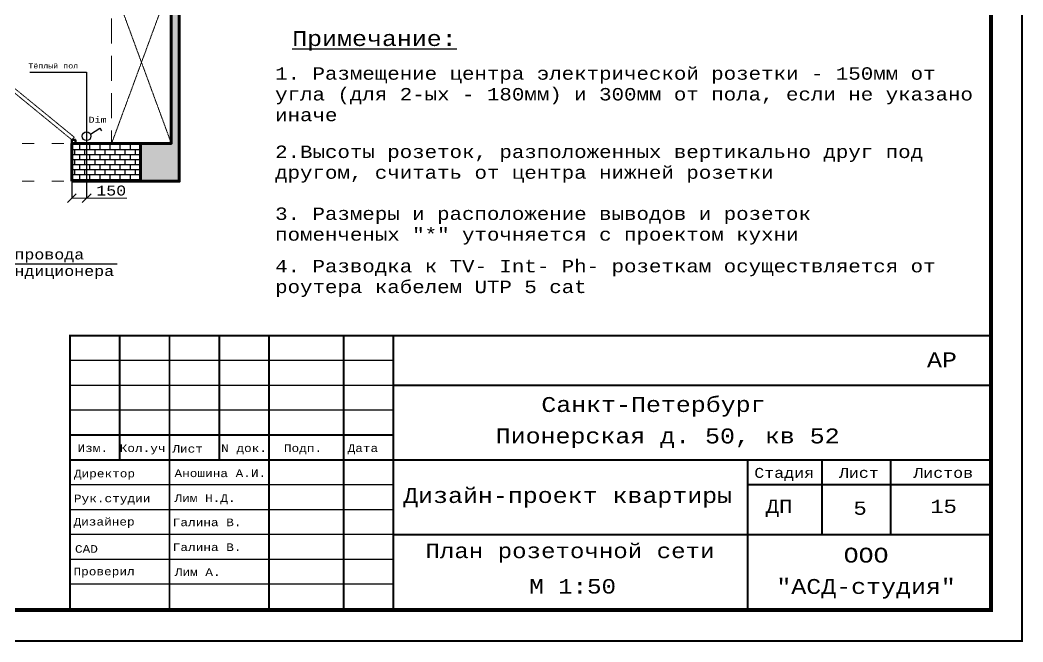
# Model space of a CAD drawing. Header units: millimetres. Extents: x 653176 to 972033, y 753746 to 925850.
# Drawn here: x 679381 to 689464, y 826453 to 832706 of the extents above; entities that cross this region are included whole.
import ezdxf
from ezdxf.enums import TextEntityAlignment as Align

# ---------------------------------------------------------------- set-up
doc = ezdxf.new("R2010")
doc.units = ezdxf.units.MM
doc.header["$LTSCALE"] = 10
for name, pattern in [('ACAD_ISO03W100', [30, 12, -18]), ('DASHDOTX2', [50.8, 25.4, -12.7, 0, -12.7]), ('DASHED', [0.75, 0.5, -0.25])]:
    doc.linetypes.add(name, pattern=pattern)
doc.layers.get('0').update_dxf_attribs({"color": 65, "lineweight": 25})
for name, color, linetype, lineweight in [('AL', 7, 'Continuous', 30), ('electro', 242, 'Continuous', 30), ('stamp', 253, 'Continuous', 18), ('wall', 95, 'Continuous', 60), ('ОСИ', 75, 'DASHDOTX2', 0), ('размh150', 7, 'Continuous', 9), ('Стены', 7, 'Continuous', 25), ('ТЕКСТ1', 90, 'Continuous', 25)]:
    doc.layers.add(name, color=color, linetype=linetype, lineweight=lineweight)
doc.styles.add('acd-studio', font='cour.ttf')
doc.dimstyles.new('у', dxfattribs={"dimtxt": 100, "dimasz": 90, "dimexe": 1, "dimexo": 1, "dimgap": 20, "dimtad": 1, "dimtoh": 1, "dimdec": 0, "dimrnd": 5, "dimtxsty": 'acd-studio', "dimblk": 'OBLIQUE', "dimcen": 2.5, "dimclrt": 256, "dimadec": 0, "dimazin": 0, "dimtfac": 1, "dimtdec": 0, "dimtmove": 0, "dimatfit": 3, "dimfxl": 1, "dimlwd": -1, "dimarcsym": 0})

# ---------------------------------------------------------------- blocks, each defined once
blk = doc.blocks.new('_Oblique')
at = {"color": 0, "linetype": 'ByBlock', "lineweight": -2}
blk.add_line((-0.5, -0.5), (0.5, 0.5), dxfattribs=at)
blk = doc.blocks.new('*D635')
at = {"layer": 'Defpoints', "color": 0, "lineweight": 90, "transparency": 16777216}
for p in [(680050, 831536), (679902, 831466), (680050, 830915)]:
    blk.add_point(p, dxfattribs=at)
at = {"layer": 'размh150', "color": 0, "lineweight": -2, "transparency": 16777216}
for p, q in [((680050, 831535), (680050, 830914)), ((679902, 831465), (679902, 830914))]:
    blk.add_line(p, q, dxfattribs=at)
at = {"layer": 'размh150', "color": 0, "transparency": 16777216}
for p, q in [((679902, 830915), (680050, 830915)), ((680050, 830915), (680456, 830915))]:
    blk.add_line(p, q, dxfattribs=at)
at = {"layer": 'размh150', "color": 0, "transparency": 16777216, "xscale": 90, "yscale": 90, "zscale": 90, "rotation": 180}
blk.add_blockref('_Oblique', (679902, 830915), dxfattribs=at)
at = {"layer": 'размh150', "color": 0, "transparency": 16777216, "xscale": 90, "yscale": 90, "zscale": 90}
blk.add_blockref('_Oblique', (680050, 830915), dxfattribs=at)
at = {"layer": 'размh150', "transparency": 16777216, "insert": (680298, 830991), "char_height": 100, "attachment_point": 5, "style": 'acd-studio'}
blk.add_mtext('150', dxfattribs=at)

msp = doc.modelspace()

# ---------------------------------------------------------------- hatches: boundary and pattern name
at = {"layer": 'Стены'}
h = msp.add_hatch(dxfattribs=at)
h.set_pattern_fill('JIS_STN_2.5', scale=20)
h.set_pattern_definition([(45, (158368.234, -153707.73), (-35.355339, 35.355339), []), (45, (158403.534, -153707.73), (-35.355339, 35.355339), [24, -10])])
h.paths.add_polyline_path([(680152.1, 836438.8), (681771.1, 836438.8), (681771.1, 836517.8), (680072.3, 836517.8), (680073.1, 833095.6), (680902.1, 833094.6), (680902.1, 831465.6), (680592.1, 831465.6), (680592.1, 831085.6), (680982.1, 831085.6), (680982.1, 833175.6), (680152.1, 833175.6)])

# ---------------------------------------------------------------- linework, layer by layer
at = {"layer": 'AL', "color": 7}
for p, q in [((680982.1, 833175.6), (680982.1, 831085.6)), ((680592.1, 831085.6), (680592.1, 831465.6)), ((683133.9, 829282.7), (679883.9, 829282.7)), ((683133.9, 829032.7), (679883.9, 829032.7)), ((683133.9, 828782.7), (679883.9, 828782.7)), ((683133.9, 828032.7), (679883.9, 828032.7)), ((683133.9, 827782.7), (679883.9, 827782.7)), ((683133.9, 827532.7), (679883.9, 827532.7)), ((683133.9, 827282.7), (679883.9, 827282.7)), ((683133.9, 827032.7), (679883.9, 827032.7))]:
    msp.add_line(p, q, dxfattribs=at)
at = {"layer": 'AL', "color": 7, "linetype": 'ACAD_ISO03W100', "lineweight": 15}
for p, q in [((679102.1, 831465.6), (679902.1, 831465.6)), ((679102.1, 831085.6), (679902.1, 831085.6))]:
    msp.add_line(p, q, dxfattribs=at)
at = {"layer": 'AL', "color": 7, "lineweight": 50, "const_width": 20}
for points in [[(668453.9, 841312.7), (689453.9, 841312.7), (689453.9, 826462.7), (668453.9, 826462.7), (668453.9, 841312.7)], [(680383.9, 829532.7), (680383.9, 828282.7)], [(680883.9, 829532.7), (680883.9, 826782.7)], [(681383.9, 829532.7), (681383.9, 828282.7)], [(681883.9, 829532.7), (681883.9, 826782.7)], [(682633.9, 829532.7), (682633.9, 826782.7)], [(683133.9, 829532.7), (683133.9, 826782.7)], [(689133.9, 829032.7), (683133.9, 829032.7)], [(683133.9, 828532.7), (679883.9, 828532.7)], [(689133.9, 828282.7), (679883.9, 828282.7)], [(686697.4, 828282.7), (686697.4, 826782.7)], [(687442.6, 828282.7), (687442.6, 827532.7)], [(688133.9, 828282.7), (688133.9, 827532.7)], [(689133.9, 828032.7), (686697.4, 828032.7)], [(689133.9, 827532.7), (683133.9, 827532.7)]]:
    msp.add_lwpolyline(points, dxfattribs=at)
for points in [[(669503.9, 841012.7), (689153.9, 841012.7), (689153.9, 826762.7), (669503.9, 826762.7)], [(669513.9, 841002.7), (689143.9, 841002.7), (689143.9, 826772.7), (669513.9, 826772.7)], [(669523.9, 840992.7), (689133.9, 840992.7), (689133.9, 826782.7), (669523.9, 826782.7)]]:
    msp.add_lwpolyline(points, close=True, dxfattribs=at)
at = {"layer": 'AL', "color": 7, "lineweight": 50}
msp.add_lwpolyline([(680902.1, 831465.6), (680902.1, 833095.6), (680073.1, 833095.6), (680073.1, 833095.6)], dxfattribs=at)
msp.add_lwpolyline([(679937.9, 831465.5), (679902.1, 831465.6), (679902.2, 831501.5), (679938, 831501.4)], close=True, dxfattribs=at)
msp.add_lwpolyline([(689133.9, 829532.7, 20, 20, 0), (679883.9, 829532.7, 20, 20, 0), (679883.9, 826782.7, 0, 0, 0)], format="xyseb", dxfattribs=at)
at = {"layer": 'electro', "color": 7}
for p, q in [((680088.4, 831559.5), (680182.9, 831619.3)), ((680088.4, 831559.5), (680182.9, 831619.3)), ((680182.9, 831619.3), (680200.1, 831592.1)), ((680182.9, 831619.3), (680200.1, 831592.1))]:
    msp.add_line(p, q, dxfattribs=at)
msp.add_circle((680050.2, 831537.5), 44.1, dxfattribs=at)
msp.add_circle((680050.2, 831537.5), 44.1, dxfattribs=at)
at = {"layer": 'wall', "color": 7}
for p, q in [((679902.1, 831085.6), (679902.1, 831465.6)), ((680982.1, 831085.6), (679902.1, 831085.6))]:
    msp.add_line(p, q, dxfattribs=at)
for points in [[(681771.1, 836438.8), (681771.1, 836517.8), (680072.3, 836517.8), (680073.1, 833095.6), (680902.1, 833094.6), (680902.1, 831465.6), (680592.1, 831465.6), (680592.1, 831085.6), (680982.1, 831085.6), (680982.1, 833175.6), (680152.1, 833175.6), (680152.1, 836438.8), (681771.1, 836438.8), (681771.1, 836517.8)], [(679902.1, 831465.6), (680902.1, 831465.8)]]:
    msp.add_lwpolyline(points, dxfattribs=at)
at = {"layer": 'ОСИ', "color": 7, "linetype": 'DASHED', "ltscale": 50}
msp.add_line((680302.1, 833095.6), (680302.1, 831465.6), dxfattribs=at)
at = {"layer": 'ОСИ', "color": 7, "linetype": 'DASHED', "ltscale": 0.1}
msp.add_lwpolyline([(680302.1, 831465.6), (680902.1, 833094.6), (680302.1, 833095.4), (680902.1, 831465.8)], dxfattribs=at)
msp.add_lwpolyline([(679902.2, 831501.8), (679273.4, 832016.2), (679298.6, 832041.8), (679927.4, 831527.4)], close=True, dxfattribs=at)
at = {"layer": 'Стены', "color": 7}
for p, q in [((679902.1, 831456.7), (680592.1, 831456.7)), ((679902.1, 831405.9), (680592.1, 831405.9)), ((679931.8, 831456.7), (679931.8, 831465.6)), ((679931.8, 831355.1), (679931.8, 831405.9)), ((679982.6, 831405.9), (679982.6, 831456.7)), ((680033.4, 831456.7), (680033.4, 831465.7)), ((680033.4, 831355.1), (680033.4, 831405.9)), ((680084.2, 831405.9), (680084.2, 831456.7)), ((680135, 831456.7), (680135, 831465.7)), ((680135, 831355.1), (680135, 831405.9)), ((680185.8, 831405.9), (680185.8, 831456.7)), ((680236.6, 831456.7), (680236.6, 831465.7)), ((680236.6, 831355.1), (680236.6, 831405.9)), ((680287.4, 831405.9), (680287.4, 831456.7)), ((680338.2, 831456.7), (680338.2, 831465.7)), ((680338.2, 831355.1), (680338.2, 831405.9)), ((680389, 831405.9), (680389, 831456.7)), ((680439.8, 831456.7), (680439.8, 831465.7)), ((680439.8, 831355.1), (680439.8, 831405.9)), ((680490.6, 831405.9), (680490.6, 831456.7)), ((680541.4, 831456.7), (680541.4, 831465.8)), ((680541.4, 831355.1), (680541.4, 831405.9)), ((679902.1, 831355.1), (680592.1, 831355.1)), ((679902.1, 831304.3), (680592.1, 831304.3)), ((679931.8, 831253.5), (679931.8, 831304.3)), ((679982.6, 831304.3), (679982.6, 831355.1)), ((680033.4, 831253.5), (680033.4, 831304.3)), ((680084.2, 831304.3), (680084.2, 831355.1)), ((680135, 831253.5), (680135, 831304.3)), ((680185.8, 831304.3), (680185.8, 831355.1)), ((680236.6, 831253.5), (680236.6, 831304.3)), ((680287.4, 831304.3), (680287.4, 831355.1)), ((680338.2, 831253.5), (680338.2, 831304.3)), ((680389, 831304.3), (680389, 831355.1)), ((680439.8, 831253.5), (680439.8, 831304.3)), ((680490.6, 831304.3), (680490.6, 831355.1)), ((680541.4, 831253.5), (680541.4, 831304.3)), ((679902.1, 831253.5), (680592.1, 831253.5)), ((679902.1, 831202.7), (680592.1, 831202.7)), ((679931.8, 831151.9), (679931.8, 831202.7)), ((679982.6, 831202.7), (679982.6, 831253.5)), ((680033.4, 831151.9), (680033.4, 831202.7)), ((680084.2, 831202.7), (680084.2, 831253.5)), ((680135, 831151.9), (680135, 831202.7)), ((680185.8, 831202.7), (680185.8, 831253.5)), ((680236.6, 831151.9), (680236.6, 831202.7)), ((680287.4, 831202.7), (680287.4, 831253.5)), ((680338.2, 831151.9), (680338.2, 831202.7)), ((680389, 831202.7), (680389, 831253.5)), ((680439.8, 831151.9), (680439.8, 831202.7)), ((680490.6, 831202.7), (680490.6, 831253.5)), ((680541.4, 831151.9), (680541.4, 831202.7)), ((679902.1, 831151.9), (680592.1, 831151.9)), ((679902.1, 831101.1), (680592.1, 831101.1)), ((679931.8, 831085.6), (679931.8, 831101.1)), ((679982.6, 831101.1), (679982.6, 831151.9)), ((680033.4, 831085.6), (680033.4, 831101.1)), ((680084.2, 831101.1), (680084.2, 831151.9)), ((680135, 831085.6), (680135, 831101.1)), ((680185.8, 831101.1), (680185.8, 831151.9)), ((680236.6, 831085.6), (680236.6, 831101.1)), ((680287.4, 831101.1), (680287.4, 831151.9)), ((680338.2, 831085.6), (680338.2, 831101.1)), ((680389, 831101.1), (680389, 831151.9)), ((680439.8, 831085.6), (680439.8, 831101.1)), ((680490.6, 831101.1), (680490.6, 831151.9)), ((680541.4, 831085.6), (680541.4, 831101.1))]:
    msp.add_line(p, q, dxfattribs=at)
msp.add_lwpolyline([(680356.4, 830250), (678558, 830250), (677490.4, 830865.5)], dxfattribs=at)
at = {"layer": 'ТЕКСТ1', "color": 7, "ltscale": 180}
for p, q in [((679479.7, 832182), (680048.1, 832182)), ((680048.1, 832182), (680050.2, 831510.1))]:
    msp.add_line(p, q, dxfattribs=at)

# ---------------------------------------------------------------- texts
at = {"layer": 'AL', "color": 7, "style": 'acd-studio'}
for s, height, p in [('АР', 150, (688649.6, 829289.9)), ('Санкт-Петербург', 150, (685749.1, 828825)), ('Пионерская д. 50, кв 52 ', 150, (685967.3, 828501.6)), ('ДП', 133.33, (687011.8, 827796.9))]:
    msp.add_text(s, height=height, dxfattribs=at).set_placement(p, align=Align.MIDDLE)
for s, height, p in [('Изм.', 76.67, (679958.9, 828362.7)), ('Кол.уч.', 76.67, (680383.3, 828362.7)), ('Лист', 76.67, (680912.5, 828356.7)), ('N док.', 76.67, (681403, 828362.7)), ('Подп.', 76.67, (682033.9, 828362.7)), ('Дата', 76.67, (682674.4, 828362.7)), ('Директор', 76.67, (679922.9, 828107.7)), ('Аношина А.И.', 76.667, (680934.1, 828110.1)), ('Стадия', 100, (686762.7, 828102.7)), ('Лист', 100, (687613.8, 828102.7)), ('Листов', 100, (688361.4, 828102.7)), ('Рук.студии', 76.67, (679922.9, 827857.7)), ('Лим Н.Д.', 76.67, (680934.1, 827860.1)), ('Дизайнер', 76.67, (679918.8, 827623.3)), ('Галина В.', 76.67, (680916.6, 827616.9)), ('CAD', 76.67, (679933.5, 827349.4)), ('Галина В.', 76.67, (680916.6, 827366.9)), ('Проверил', 76.67, (679918.8, 827123.3)), ('Лим A.', 76.67, (680936.8, 827116.9))]:
    msp.add_text(s, height=height, dxfattribs=at).set_placement(p)
for s, p in [('Дизайн-проект квартиры', (684886.5, 827850.2)), ('ООО', (687886.8, 827250.7)), ('ООО', (687886.8, 827250.7)), ('"АСД-студия"', (687886.8, 826935.7)), ('"АСД-студия"', (687886.8, 826935.7))]:
    msp.add_text(s, height=150, dxfattribs=at).set_placement(p, align=Align.CENTER)
at = {"layer": 'stamp', "color": 7, "style": 'acd-studio'}
for s, height, p in [('15', 133.33, (688665.9, 827815.2)), ('5', 133.3, (687826.8, 827796.9))]:
    msp.add_text(s, height=height, dxfattribs=at).set_placement(p, align=Align.MIDDLE)
for s, p in [('План розеточной сети', (684909.7, 827295.6)), ('M 1:50', (684936.7, 826939.4))]:
    msp.add_text(s, height=145, dxfattribs=at).set_placement(p, align=Align.CENTER)
at = {"layer": 'ТЕКСТ1', "color": 7, "ltscale": 200, "style": 'acd-studio'}
for s, insert, char_height, attachment_point in [('{\\fCourier New|b0|i0|c204|p49;\\LПримечание:}', (682944.2, 832496.6), 150, 5), ('Тёплый пол', (679464.7, 832244.6), 50, 4), ('Dim', (680160.7, 831703.6), 60, 5)]:
    msp.add_mtext(s, dxfattribs=dict(at, insert=insert, char_height=char_height, attachment_point=attachment_point))
at = {"layer": 'ТЕКСТ1', "color": 7, "char_height": 125, "attachment_point": 4, "style": 'acd-studio'}
for s, insert, width in [('{\\fCourier New|b0|i0|c238|p49;1. }Размещение центра электрической розетки {\\fCourier New|b0|i0|c238|p49;-} {\\fCourier New|b0|i0|c238|p49;150}мм от угла {\\fCourier New|b0|i0|c238|p49;(}для {\\fCourier New|b0|i0|c238|p49;2-}ых {\\fCourier New|b0|i0|c238|p49;- 180}мм{\\fCourier New|b0|i0|c238|p49;) }и {\\fCourier New|b0|i0|c238|p49;300}мм от пола{\\fCourier New|b0|i0|c238|p49;, }если не указано иначе', (681945.9, 831959.2), 7155.624), ('2{\\fCourier New|b0|i0|c238|p49;.}Высоты розеток, разположенных вертикально друг под другом, считать от центра нижней розетки', (681945.9, 831257.3), 7155.624), ('3{\\fCourier New|b0|i0|c238|p49;. }Размеры и расположение выводов и розеток \\Pпоменченых "*" уточняется с проектом кухни', (681945.9, 830634.6), 7197.785), ('4{\\fCourier New|b0|i0|c238|p49;. }Разводка к TV- Int- Ph- розеткам осуществляется от роутера кабелем UTP 5 cat', (681945.9, 830107.8), 7003.844)]:
    msp.add_mtext(s, dxfattribs=dict(at, insert=insert, width=width))
at = {"layer": 'ТЕКСТ1', "ltscale": 200, "insert": (678723.5, 830250), "char_height": 100, "attachment_point": 4, "style": 'acd-studio'}
msp.add_mtext('вывод провода\\Pдля кондиционера', dxfattribs=at)

# ---------------------------------------------------------------- dimensions: what is measured, and where the dimension line sits
at = {"layer": 'размh150'}
dim = msp.add_linear_dim(base=(680050.2, 830914.7), p1=(679902.1, 831465.6), p2=(680050.2, 831535.7), dimstyle='у', dxfattribs=at)
dim.commit()
dim.dimension.update_dxf_attribs({"geometry": '*D635', "text_midpoint": (680298.2, 830990.9)})

doc.saveas('drawing.dxf')
